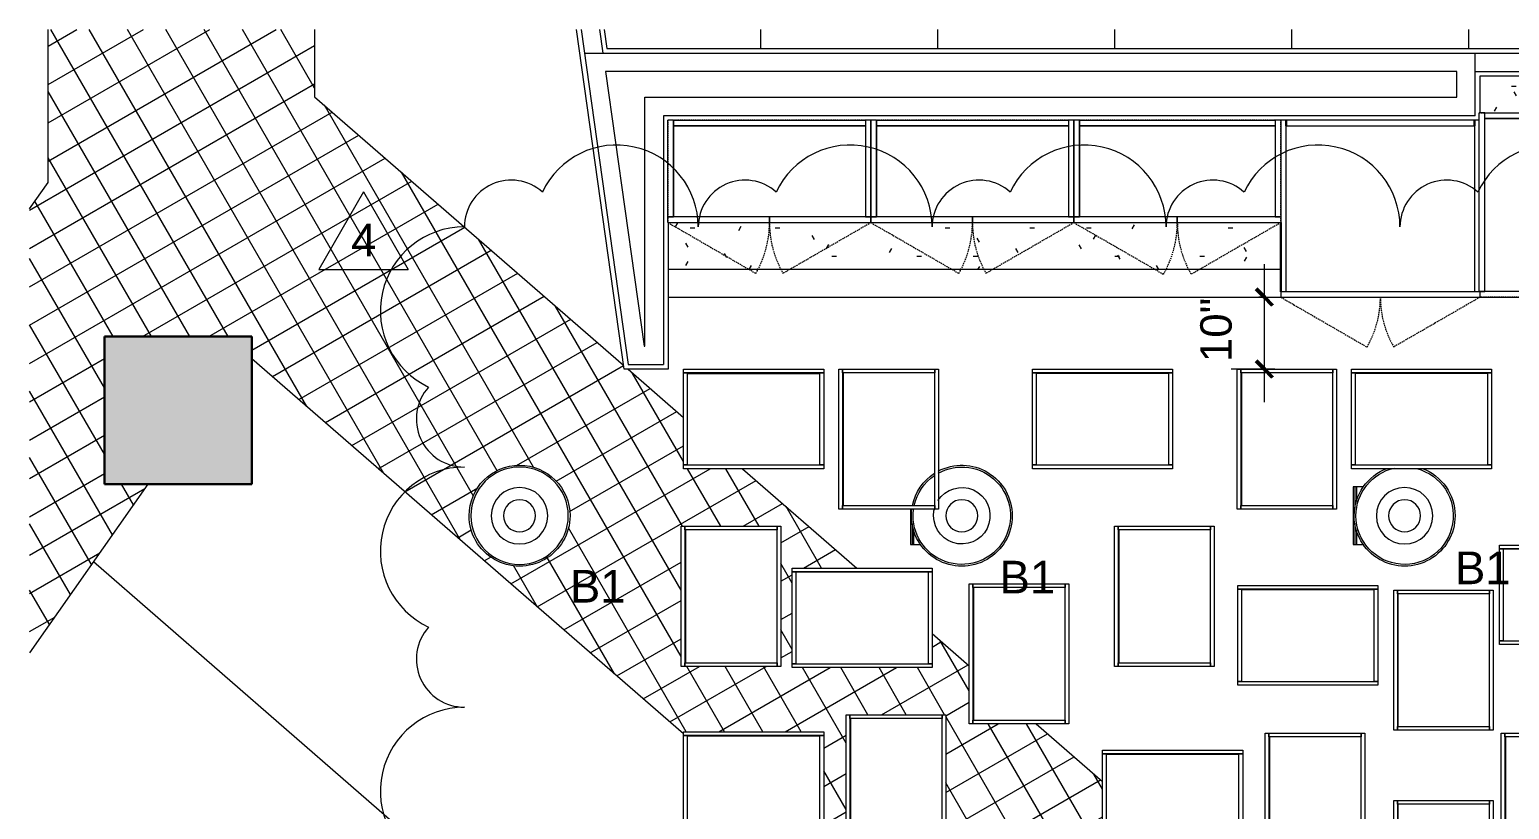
# Model space of a CAD drawing. Header units: inches. Extents: x 4387 to 7158, y 1246 to 2590.
# Drawn here: x 6857.1 to 7057.7, y 1476.3 to 1582.1 of the extents above; entities that cross this region are included whole.
import ezdxf

# ---------------------------------------------------------------- set-up
doc = ezdxf.new("R2010")
doc.units = ezdxf.units.IN
doc.header["$MEASUREMENT"] = 0
doc.linetypes.add('Dash', pattern=[0.25, 0.125, -0.125])
doc.linetypes.add('Hidden', pattern=[0.28125, 0.1875, -0.09375])
for name, color, linetype, lineweight in [('A-ANNO-DIMS', 211, 'Continuous', 9), ('A-ANNO-DIMS-48', 211, 'Continuous', 9), ('A-CLNG', 13, 'Continuous', 13), ('A-CLNG-PATT', 13, 'Continuous', 13), ('A-FLOR', 192, 'Continuous', 13), ('A-GENM', 13, 'Continuous', 9), ('A-WALL', 113, 'Continuous', 13), ('E-LITE-EQPM', 33, 'Continuous', 9), ('E-LITE-EQPM-IDEN', 33, 'Continuous', 9), ('G-ANNO-REVC', 71, 'Continuous', 9), ('G-ANNO-REVC-IDEN', 71, 'Continuous', 9), ('I-WALL', 2, 'Continuous', 13), ('M-EQPM', 50, 'Continuous', 9), ('Q-CASE', 31, 'Continuous', 9), ('Q-CASE-HDLN', 31, 'Dash', 9), ('S-COLS', 52, 'Continuous', 13)]:
    doc.layers.add(name, color=color, linetype=linetype, lineweight=lineweight)
doc.styles.add('Arial_1', font='arial.ttf', dxfattribs={"height": 4.425898})
doc.styles.add('Swis721 Lt BT_2', font='swissl.ttf', dxfattribs={"height": 4.257319})
doc.dimstyles.new('OTJ_-_3_32__Linear__1_2__Tolerance_4', dxfattribs={"dimscale": 12, "dimtxt": 4.5, "dimasz": 0.1875, "dimexe": 0.375, "dimexo": 0.25, "dimgap": 0.25, "dimtad": 1, "dimdec": 1, "dimrnd": 0.5, "dimzin": 3, "dimdsep": 46, "dimlunit": 4, "dimtxsty": 'Swis721 Lt BT_2', "dimblk1": 'OBLIQUE', "dimblk2": 'OBLIQUE', "dimsah": 1, "dimcen": 0.09, "dimdle": 0.375, "dimazin": 0, "dimtfac": 1, "dimtdec": 4, "dimtix": 1, "dimtmove": 0, "dimatfit": 3, "dimfxl": 1, "dimtvp": 1, "dimfrac": 2, "dimtolj": 1, "dimtzin": 0, "dimarcsym": 2})

# ---------------------------------------------------------------- blocks, each defined once
blk = doc.blocks.new('Concrete-Rectangular-Column - 20 X 20-5040037-3 - ENLARGED PLAN _ LOUNGE 1025')
at = {"layer": 'S-COLS', "lineweight": 18}
blk.add_hatch(color=50, dxfattribs=at).paths.add_polyline_path([(-4.09, -10), (10, -10), (10, 10), (-10, 10), (-10, -10)], flags=0)
at = {"layer": 'S-COLS', "color": 135, "lineweight": 30}
for p, q in [((-10, 10), (10, 10)), ((-10, -10), (-10, 10)), ((10, 10), (10, -10)), ((10, -10), (-10, -10))]:
    blk.add_line(p, q, dxfattribs=at)
blk = doc.blocks.new('CW Cupbd Combined - Oven Tower 84_h x 24_d _2 Microwaves_-6288481-3 - ENLARGED PLAN _ LOUNGE 1025')
at = {"layer": 'Q-CASE', "lineweight": 30}
for p, q in [((2.75, -2.36), (2.75, -3.11)), ((2.75, -3.11), (2.75, -2.36)), ((28.25, -3.11), (28.25, -2.36)), ((28.25, -2.36), (28.25, -3.11)), ((2, -25.61), (2, -16.24))]:
    blk.add_line(p, q, dxfattribs=at)
at = {"layer": 'Q-CASE'}
for p, q in [((2.75, -25.61), (2.75, -3.11)), ((2.75, -3.11), (28.25, -3.11)), ((28.25, -3.11), (28.25, -25.61)), ((29, -25.61), (2, -25.61)), ((2, -25.61), (2, -26.36)), ((28.25, -25.61), (2.75, -25.61)), ((29, -25.61), (29, -26.36)), ((2, -26.36), (29, -26.36))]:
    blk.add_line(p, q, dxfattribs=at)
at = {"layer": 'Q-CASE', "linetype": 'Hidden'}
for p, q in [((2, -26.36), (13.69, -33.11)), ((29, -26.36), (17.3, -33.11))]:
    blk.add_line(p, q, dxfattribs=at)
for centre, start, end in [((2, -26.36), 330, 359.9977), ((29, -26.36), 180.0023, 210)]:
    blk.add_arc(centre, 13.5, start, end, dxfattribs=at)
blk = doc.blocks.new('CW Cupbd Ohead - 36_h x 13 7_8_d - 2 Doors - 1 Shelf-6286497-3 - ENLARGED PLAN _ LOUNGE 1025')
at = {"layer": 'Q-CASE', "linetype": 'Hidden'}
for p, q in [((2, 16.24), (14.14, 23.25)), ((30.04, 16.24), (17.89, 23.25))]:
    blk.add_line(p, q, dxfattribs=at)
at = {"layer": 'Q-CASE'}
for p, q in [((16.02, 16.24), (2, 16.24)), ((2, 15.45), (2, 16.24)), ((16.02, 15.45), (16.02, 16.24)), ((30.04, 16.24), (16.02, 16.24)), ((16.02, 16.24), (16.02, 15.45)), ((30.04, 16.24), (30.04, 15.45)), ((2, 15.45), (16.02, 15.45)), ((2.75, 15.45), (2, 15.45)), ((2, 2.36), (2, 15.45)), ((2.75, 2.36), (2.75, 15.45)), ((2.75, 3.11), (2.75, 15.45)), ((2.75, 15.45), (29.29, 15.45)), ((16.02, 15.45), (30.04, 15.45)), ((30.04, 15.45), (29.29, 15.45)), ((29.29, 2.36), (29.29, 15.45)), ((29.29, 15.45), (29.29, 3.11)), ((30.04, 15.45), (30.04, 2.36)), ((2, 2.36), (2.75, 2.36)), ((2.75, 2.36), (2.75, 3.11)), ((2.75, 3.11), (29.29, 3.11)), ((29.29, 3.11), (2.75, 3.11)), ((29.29, 2.36), (2.75, 2.36)), ((29.29, 3.11), (29.29, 2.36)), ((29.29, 2.36), (30.04, 2.36))]:
    blk.add_line(p, q, dxfattribs=at)
at = {"layer": 'Q-CASE', "linetype": 'Hidden'}
for centre, start, end in [((2, 16.24), 359.5, 30), ((30.04, 16.24), 150, 180.5)]:
    blk.add_arc(centre, 14.02, start, end, dxfattribs=at)
at = {"layer": 'Q-CASE-HDLN'}
for p, q in [((30.04, 16.24), (2, 16.24)), ((2, 16.24), (2, 2.36)), ((30.04, 2.36), (30.04, 16.24)), ((2, 2.36), (30.04, 2.36))]:
    blk.add_line(p, q, dxfattribs=at)
blk = doc.blocks.new('Mechanical Equipment 1 - Mechanical Equipment 1-4892762-3 - ENLARGED PLAN _ LOUNGE 1025')
at = {"layer": 'M-EQPM'}
h = blk.add_hatch(dxfattribs=at)
h.set_pattern_fill('FP_46', color=90, style=0, pattern_type=2)
h.set_pattern_definition([(30, (883.241, 0), (-2.25, 3.8971143), []), (120, (883.241, 0), (-3.8971143, -2.25), [])])
h.paths.add_polyline_path([(6208.78, 1359.38), (6230.03, 1383.84), (6223, 1389.95), (6222.02, 1389.54), (6220.25, 1389.31), (6218.48, 1389.54), (6216.83, 1390.23), (6215.41, 1391.31), (6214.32, 1392.73), (6213.64, 1394.38), (6213.4, 1396.15), (6213.64, 1397.93), (6213.69, 1398.05), (6197.13, 1412.44), (6197.13, 1401.55), (6178.13, 1401.55), (6178.13, 1415.05), (6194.12, 1415.05), (6193.72, 1415.39), (6193.22, 1415.39), (6193.22, 1415.83), (6182.38, 1425.26), (6173.13, 1425.26), (6173.13, 1433.3), (6172.27, 1434.05), (6172.27, 1415.39), (6158.77, 1415.39), (6158.77, 1434.39), (6171.88, 1434.39), (6160.31, 1444.44), (6160.25, 1444.43), (6158.48, 1444.67), (6156.83, 1445.35), (6155.41, 1446.44), (6154.32, 1447.86), (6153.64, 1449.51), (6153.53, 1450.34), (6134.02, 1467.3), (6134.02, 1448.34), (6120.52, 1448.34), (6120.52, 1467.34), (6133.95, 1467.36), (6129.95, 1470.84), (6119.29, 1470.84), (6119.29, 1480.1), (6110.31, 1487.91), (6101.22, 1487.91), (6101.22, 1495.81), (6096.19, 1500.19), (6096.19, 1495.55), (6077.19, 1495.55), (6077.19, 1509.05), (6085.99, 1509.05), (6070.49, 1522.53), (6062.48, 1522.53), (6062.48, 1529.49), (6054.96, 1536.03), (6054.42, 1536.03), (6054.34, 1536.56), (6012.46, 1572.97), (6012.46, 1582.08), (5976.33, 1582.08), (5976.33, 1561.34), (5973.82, 1557.75), (5973.82, 1497.54), (5989.87, 1520.44), (5983.96, 1520.44), (5983.96, 1540.44), (6003.96, 1540.44), (6003.96, 1537.43), (6062.48, 1486.56), (6062.48, 1486.84), (6081.48, 1486.84), (6081.48, 1473.34), (6077.69, 1473.34), (6110.78, 1444.57), (6114.52, 1444.57), (6114.52, 1441.32), (6121.02, 1435.67), (6121.02, 1444.57), (6134.52, 1444.57), (6134.52, 1425.57), (6132.63, 1425.57), (6144.74, 1415.05), (6158.13, 1415.05), (6158.13, 1403.41), (6158.82, 1402.81), (6160.25, 1403), (6162.02, 1402.77), (6163.67, 1402.08), (6165.09, 1400.99), (6166.18, 1399.58), (6166.86, 1397.93), (6167.09, 1396.15), (6167.03, 1395.67), (6175.35, 1388.44), (6175.35, 1399.75), (6188.85, 1399.75), (6188.85, 1380.75), (6184.19, 1380.75), (6193.22, 1372.9), (6193.22, 1390.61), (6206.72, 1390.61), (6206.72, 1371.61), (6194.71, 1371.61), (6206.72, 1361.17)], flags=0)
h.paths.add_polyline_path([(6139.13, 1425.26), (6139.13, 1438.76), (6158.13, 1438.76), (6158.13, 1425.26), (6139.63, 1425.26)], flags=0)
h.paths.add_polyline_path([(6137.36, 1454.68), (6136.82, 1454.79), (6136.29, 1455), (6135.78, 1455.4), (6135.45, 1455.82), (6135.26, 1456.12), (6135.09, 1456.63), (6135.02, 1457.19), (6135.16, 1457.93), (6135.48, 1458.61), (6135.83, 1459.02), (6136.24, 1459.34), (6136.77, 1459.57), (6137.18, 1459.68), (6137.77, 1459.69), (6138.27, 1459.58), (6138.78, 1459.38), (6139.3, 1458.97), (6139.64, 1458.55), (6139.83, 1458.25), (6140, 1457.74), (6140.06, 1457.19), (6139.95, 1456.5), (6139.61, 1455.76), (6139.26, 1455.35), (6138.84, 1455.03), (6138.31, 1454.8), (6137.9, 1454.7), (6137.38, 1454.68)], flags=0)
h.paths.add_polyline_path([(6113.36, 1454.68), (6112.82, 1454.79), (6112.29, 1455), (6111.78, 1455.4), (6111.45, 1455.82), (6111.25, 1456.16), (6111.09, 1456.63), (6111.02, 1457.19), (6111.16, 1457.93), (6111.48, 1458.61), (6111.83, 1459.02), (6112.24, 1459.34), (6112.77, 1459.57), (6113.18, 1459.68), (6113.76, 1459.69), (6114.27, 1459.58), (6114.78, 1459.38), (6115.3, 1458.97), (6115.64, 1458.55), (6115.83, 1458.25), (6116, 1457.74), (6116.06, 1457.19), (6115.95, 1456.5), (6115.61, 1455.76), (6115.26, 1455.35), (6114.84, 1455.03), (6114.31, 1454.8), (6113.9, 1454.7), (6113.38, 1454.68)], flags=0)
h.paths.add_polyline_path([(6113.66, 1461.15), (6099.13, 1461.15), (6099.13, 1474.65), (6118.13, 1474.65), (6118.13, 1461.15), (6116.42, 1461.15)], flags=0)
h.paths.add_polyline_path([(6095.61, 1470.17), (6084.53, 1470.17), (6084.53, 1489.17), (6098.03, 1489.17), (6098.03, 1470.17), (6097.53, 1470.17)], flags=0)
h.paths.add_polyline_path([(6075.16, 1495.72), (6062.16, 1495.72), (6062.16, 1514.72), (6075.66, 1514.72), (6075.66, 1495.72), (6075.24, 1495.72)], flags=0)
h.paths.add_polyline_path([(6040.25, 1509.31), (6038.48, 1509.54), (6036.83, 1510.23), (6035.41, 1511.31), (6034.32, 1512.73), (6033.64, 1514.38), (6033.4, 1516.15), (6033.64, 1517.93), (6034.32, 1519.58), (6035.41, 1520.99), (6036.83, 1522.08), (6038.48, 1522.77), (6040.25, 1523), (6042.02, 1522.77), (6043.67, 1522.08), (6045.09, 1520.99), (6046.18, 1519.58), (6046.86, 1517.93), (6047.09, 1516.15), (6046.86, 1514.38), (6046.18, 1512.73), (6045.09, 1511.31), (6043.67, 1510.23), (6042.02, 1509.54)], flags=0)
for p, q in [((5976.33, 1561.34), (5976.33, 1582.08)), ((6012.46, 1582.08), (6012.46, 1572.97)), ((6012.46, 1572.97), (6054.34, 1536.56)), ((5973.82, 1557.75), (5976.33, 1561.34)), ((6062.48, 1486.56), (6003.96, 1537.43)), ((6054.96, 1536.03), (6062.48, 1529.49)), ((6070.49, 1522.53), (6085.99, 1509.05)), ((5989.87, 1520.44), (5973.82, 1497.54)), ((6096.19, 1500.19), (6101.22, 1495.81)), ((6110.31, 1487.91), (6119.29, 1480.1))]:
    blk.add_line(p, q, dxfattribs=at)
blk = doc.blocks.new('Generic Models 1 - Generic Models 1-4984576-3 - ENLARGED PLAN _ LOUNGE 1025')
at = {"layer": 'A-CLNG', "lineweight": 18}
for p, q in [((6062.48, 1535.53), (6062.48, 1536.03)), ((6062.48, 1536.03), (6081.48, 1536.03)), ((6062.48, 1523.03), (6062.48, 1535.53)), ((6062.48, 1535.53), (6062.98, 1535.53)), ((6081.48, 1535.53), (6062.48, 1535.53)), ((6062.98, 1535.53), (6062.98, 1523.03)), ((6062.98, 1535.46), (6080.98, 1535.46)), ((6080.98, 1523.03), (6080.98, 1535.53)), ((6080.98, 1535.53), (6081.48, 1535.53)), ((6081.48, 1536.03), (6081.48, 1535.53)), ((6081.48, 1535.53), (6081.48, 1523.03)), ((6083.53, 1536.03), (6084.03, 1536.03)), ((6083.53, 1517.03), (6083.53, 1536.03)), ((6084.03, 1536.03), (6096.53, 1536.03)), ((6084.03, 1535.53), (6084.03, 1536.03)), ((6084.03, 1536.03), (6084.03, 1517.03)), ((6096.53, 1535.53), (6084.03, 1535.53)), ((6084.11, 1535.53), (6084.11, 1517.53)), ((6096.53, 1536.03), (6096.53, 1535.53)), ((6096.53, 1536.03), (6097.03, 1536.03)), ((6096.53, 1517.03), (6096.53, 1536.03)), ((6097.03, 1536.03), (6097.03, 1517.03)), ((6109.79, 1535.53), (6109.79, 1536.03)), ((6109.79, 1536.03), (6128.79, 1536.03)), ((6109.79, 1523.03), (6109.79, 1535.53)), ((6109.79, 1535.53), (6110.29, 1535.53)), ((6128.79, 1535.53), (6109.79, 1535.53)), ((6110.29, 1535.53), (6110.29, 1523.03)), ((6128.29, 1535.46), (6110.29, 1535.46)), ((6128.29, 1523.03), (6128.29, 1535.53)), ((6128.29, 1535.53), (6128.79, 1535.53)), ((6128.79, 1536.03), (6128.79, 1535.53)), ((6128.79, 1535.53), (6128.79, 1523.03)), ((6137.53, 1536.03), (6138.03, 1536.03)), ((6137.53, 1517.03), (6137.53, 1536.03)), ((6138.03, 1536.03), (6150.53, 1536.03)), ((6138.03, 1535.53), (6138.03, 1536.03)), ((6138.03, 1536.03), (6138.03, 1517.03)), ((6150.53, 1535.53), (6138.03, 1535.53)), ((6138.11, 1535.53), (6138.11, 1517.53)), ((6150.53, 1536.03), (6150.53, 1535.53)), ((6150.53, 1536.03), (6151.03, 1536.03)), ((6150.53, 1517.03), (6150.53, 1536.03)), ((6151.03, 1536.03), (6151.03, 1517.03)), ((6153.03, 1535.53), (6153.03, 1536.03)), ((6153.03, 1536.03), (6172.03, 1536.03)), ((6153.03, 1523.03), (6153.03, 1535.53)), ((6153.03, 1535.53), (6153.53, 1535.53)), ((6172.03, 1535.53), (6153.03, 1535.53)), ((6153.53, 1535.53), (6153.53, 1523.03)), ((6171.53, 1535.46), (6153.53, 1535.46)), ((6171.53, 1523.03), (6171.53, 1535.53)), ((6171.53, 1535.53), (6172.03, 1535.53)), ((6172.03, 1536.03), (6172.03, 1535.53)), ((6172.03, 1535.53), (6172.03, 1523.03)), ((6062.98, 1523.03), (6062.48, 1523.03)), ((6062.48, 1522.53), (6062.48, 1523.03)), ((6062.48, 1523.03), (6081.48, 1523.03)), ((6081.48, 1523.03), (6080.98, 1523.03)), ((6081.48, 1523.03), (6081.48, 1522.53)), ((6110.29, 1523.03), (6109.79, 1523.03)), ((6109.79, 1522.53), (6109.79, 1523.03)), ((6109.79, 1523.03), (6128.79, 1523.03)), ((6128.79, 1523.03), (6128.29, 1523.03)), ((6128.79, 1523.03), (6128.79, 1522.53)), ((6153.53, 1523.03), (6153.03, 1523.03)), ((6153.03, 1522.53), (6153.03, 1523.03)), ((6153.03, 1523.03), (6172.03, 1523.03)), ((6172.03, 1523.03), (6171.53, 1523.03)), ((6172.03, 1523.03), (6172.03, 1522.53)), ((6081.48, 1522.53), (6062.48, 1522.53)), ((6128.79, 1522.53), (6109.79, 1522.53)), ((6172.03, 1522.53), (6153.03, 1522.53)), ((6084.03, 1517.03), (6083.53, 1517.03)), ((6084.03, 1517.53), (6096.53, 1517.53)), ((6084.03, 1517.03), (6084.03, 1517.53)), ((6096.53, 1517.03), (6084.03, 1517.03)), ((6096.53, 1517.53), (6096.53, 1517.03)), ((6097.03, 1517.03), (6096.53, 1517.03)), ((6138.03, 1517.03), (6137.53, 1517.03)), ((6138.03, 1517.53), (6150.53, 1517.53)), ((6138.03, 1517.03), (6138.03, 1517.53)), ((6150.53, 1517.03), (6138.03, 1517.03)), ((6150.53, 1517.53), (6150.53, 1517.03)), ((6151.03, 1517.03), (6150.53, 1517.03)), ((6062.16, 1514.72), (6062.66, 1514.72)), ((6062.16, 1495.72), (6062.16, 1514.72)), ((6062.66, 1514.72), (6075.16, 1514.72)), ((6062.66, 1514.22), (6062.66, 1514.72)), ((6062.66, 1514.72), (6062.66, 1495.72)), ((6075.16, 1514.22), (6062.66, 1514.22)), ((6062.74, 1514.22), (6062.74, 1496.22)), ((6075.16, 1514.72), (6075.16, 1514.22)), ((6075.16, 1514.72), (6075.66, 1514.72)), ((6075.16, 1495.72), (6075.16, 1514.72)), ((6075.66, 1514.72), (6075.66, 1495.72)), ((6120.91, 1514.72), (6121.41, 1514.72)), ((6120.91, 1495.72), (6120.91, 1514.72)), ((6121.41, 1514.72), (6133.91, 1514.72)), ((6121.41, 1514.22), (6121.41, 1514.72)), ((6121.41, 1514.72), (6121.41, 1495.72)), ((6133.91, 1514.22), (6121.41, 1514.22)), ((6121.49, 1514.22), (6121.49, 1496.22)), ((6133.91, 1514.72), (6133.91, 1514.22)), ((6133.91, 1514.72), (6134.41, 1514.72)), ((6133.91, 1495.72), (6133.91, 1514.72)), ((6134.41, 1514.72), (6134.41, 1495.72)), ((6173.13, 1511.67), (6173.13, 1512.17)), ((6173.13, 1512.17), (6192.13, 1512.17)), ((6173.13, 1499.17), (6173.13, 1511.67)), ((6173.13, 1511.67), (6173.63, 1511.67)), ((6192.13, 1511.67), (6173.13, 1511.67)), ((6173.63, 1511.67), (6173.63, 1499.17)), ((6191.63, 1511.6), (6173.63, 1511.6)), ((6077.19, 1508.55), (6077.19, 1509.05)), ((6077.19, 1509.05), (6096.19, 1509.05)), ((6096.19, 1509.05), (6096.19, 1508.55)), ((6077.19, 1496.05), (6077.19, 1508.55)), ((6077.19, 1508.55), (6077.69, 1508.55)), ((6096.19, 1508.55), (6077.19, 1508.55)), ((6077.69, 1508.55), (6077.69, 1496.05)), ((6095.69, 1508.48), (6077.69, 1508.48)), ((6095.69, 1496.05), (6095.69, 1508.55)), ((6095.69, 1508.55), (6096.19, 1508.55)), ((6096.19, 1508.55), (6096.19, 1496.05)), ((6101.22, 1506.91), (6101.72, 1506.91)), ((6101.22, 1487.91), (6101.22, 1506.91)), ((6101.72, 1506.91), (6114.22, 1506.91)), ((6101.72, 1506.41), (6101.72, 1506.91)), ((6101.72, 1506.91), (6101.72, 1487.91)), ((6114.22, 1506.91), (6114.22, 1506.41)), ((6114.22, 1506.91), (6114.72, 1506.91)), ((6114.22, 1487.91), (6114.22, 1506.91)), ((6114.72, 1506.91), (6114.72, 1487.91)), ((6114.22, 1506.41), (6101.72, 1506.41)), ((6101.8, 1506.41), (6101.8, 1488.41)), ((6137.63, 1506.17), (6137.63, 1506.67)), ((6137.63, 1506.67), (6156.63, 1506.67)), ((6137.63, 1493.67), (6137.63, 1506.17)), ((6137.63, 1506.17), (6138.13, 1506.17)), ((6156.63, 1506.17), (6137.63, 1506.17)), ((6138.13, 1506.17), (6138.13, 1493.67)), ((6156.13, 1506.1), (6138.13, 1506.1)), ((6156.13, 1493.67), (6156.13, 1506.17)), ((6156.13, 1506.17), (6156.63, 1506.17)), ((6156.63, 1506.67), (6156.63, 1506.17)), ((6156.63, 1506.17), (6156.63, 1493.67)), ((6158.77, 1506.05), (6159.27, 1506.05)), ((6158.77, 1487.05), (6158.77, 1506.05)), ((6159.27, 1506.05), (6171.77, 1506.05)), ((6159.27, 1505.55), (6159.27, 1506.05)), ((6159.27, 1506.05), (6159.27, 1487.05)), ((6171.77, 1505.55), (6159.27, 1505.55)), ((6159.34, 1505.55), (6159.34, 1487.55)), ((6171.77, 1506.05), (6171.77, 1505.55)), ((6171.77, 1506.05), (6172.27, 1506.05)), ((6171.77, 1487.05), (6171.77, 1506.05)), ((6172.27, 1506.05), (6172.27, 1487.05)), ((6173.63, 1499.17), (6173.13, 1499.17)), ((6173.13, 1498.67), (6173.13, 1499.17)), ((6173.13, 1499.17), (6192.13, 1499.17)), ((6192.13, 1498.67), (6173.13, 1498.67)), ((6062.66, 1495.72), (6062.16, 1495.72)), ((6062.66, 1496.22), (6075.16, 1496.22)), ((6062.66, 1495.72), (6062.66, 1496.22)), ((6075.16, 1495.72), (6062.66, 1495.72)), ((6075.16, 1496.22), (6075.16, 1495.72)), ((6075.66, 1495.72), (6075.16, 1495.72)), ((6077.69, 1496.05), (6077.19, 1496.05)), ((6077.19, 1495.55), (6077.19, 1496.05)), ((6077.19, 1496.05), (6096.19, 1496.05)), ((6096.19, 1495.55), (6077.19, 1495.55)), ((6096.19, 1496.05), (6095.69, 1496.05)), ((6096.19, 1496.05), (6096.19, 1495.55)), ((6121.41, 1495.72), (6120.91, 1495.72)), ((6121.41, 1496.22), (6133.91, 1496.22)), ((6121.41, 1495.72), (6121.41, 1496.22)), ((6133.91, 1495.72), (6121.41, 1495.72)), ((6133.91, 1496.22), (6133.91, 1495.72)), ((6134.41, 1495.72), (6133.91, 1495.72)), ((6138.13, 1493.67), (6137.63, 1493.67)), ((6137.63, 1493.17), (6137.63, 1493.67)), ((6137.63, 1493.67), (6156.63, 1493.67)), ((6156.63, 1493.17), (6137.63, 1493.17)), ((6156.63, 1493.67), (6156.13, 1493.67)), ((6156.63, 1493.67), (6156.63, 1493.17)), ((6084.53, 1489.17), (6085.03, 1489.17)), ((6084.53, 1470.17), (6084.53, 1489.17)), ((6085.03, 1489.17), (6097.53, 1489.17)), ((6085.03, 1488.67), (6085.03, 1489.17)), ((6085.03, 1489.17), (6085.03, 1470.17)), ((6097.53, 1489.17), (6097.53, 1488.67)), ((6097.53, 1489.17), (6098.03, 1489.17)), ((6097.53, 1470.17), (6097.53, 1489.17)), ((6098.03, 1489.17), (6098.03, 1470.17)), ((6062.48, 1486.34), (6062.48, 1486.84)), ((6062.48, 1486.84), (6081.48, 1486.84)), ((6081.48, 1486.84), (6081.48, 1486.34)), ((6097.53, 1488.67), (6085.03, 1488.67)), ((6085.11, 1488.67), (6085.11, 1470.67)), ((6101.72, 1487.91), (6101.22, 1487.91)), ((6101.72, 1488.41), (6114.22, 1488.41)), ((6101.72, 1487.91), (6101.72, 1488.41)), ((6114.22, 1487.91), (6101.72, 1487.91)), ((6114.22, 1488.41), (6114.22, 1487.91)), ((6114.72, 1487.91), (6114.22, 1487.91)), ((6159.27, 1487.05), (6158.77, 1487.05)), ((6159.27, 1487.55), (6171.77, 1487.55)), ((6159.27, 1487.05), (6159.27, 1487.55)), ((6171.77, 1487.05), (6159.27, 1487.05)), ((6171.77, 1487.55), (6171.77, 1487.05)), ((6172.27, 1487.05), (6171.77, 1487.05)), ((6062.48, 1473.84), (6062.48, 1486.34)), ((6062.48, 1486.34), (6062.98, 1486.34)), ((6081.48, 1486.34), (6062.48, 1486.34)), ((6062.98, 1486.34), (6062.98, 1473.84)), ((6080.98, 1486.26), (6062.98, 1486.26)), ((6080.98, 1473.84), (6080.98, 1486.34)), ((6080.98, 1486.34), (6081.48, 1486.34)), ((6081.48, 1486.34), (6081.48, 1473.84)), ((6141.35, 1486.67), (6141.85, 1486.67)), ((6141.35, 1467.67), (6141.35, 1486.67)), ((6141.85, 1486.67), (6154.35, 1486.67)), ((6141.85, 1486.17), (6141.85, 1486.67)), ((6141.85, 1486.67), (6141.85, 1467.67)), ((6154.35, 1486.17), (6141.85, 1486.17)), ((6141.92, 1486.17), (6141.92, 1468.17)), ((6154.35, 1486.67), (6154.35, 1486.17)), ((6154.35, 1486.67), (6154.85, 1486.67)), ((6154.35, 1467.67), (6154.35, 1486.67)), ((6154.85, 1486.67), (6154.85, 1467.67)), ((6173.35, 1486.67), (6173.85, 1486.67)), ((6173.35, 1467.67), (6173.35, 1486.67)), ((6173.85, 1486.67), (6186.35, 1486.67)), ((6173.85, 1486.17), (6173.85, 1486.67)), ((6173.85, 1486.67), (6173.85, 1467.67)), ((6186.35, 1486.17), (6173.85, 1486.17)), ((6173.92, 1486.17), (6173.92, 1468.17)), ((6119.29, 1483.84), (6119.29, 1484.34)), ((6119.29, 1484.34), (6138.29, 1484.34)), ((6119.29, 1471.34), (6119.29, 1483.84)), ((6119.29, 1483.84), (6119.79, 1483.84)), ((6138.29, 1483.84), (6119.29, 1483.84)), ((6119.79, 1483.84), (6119.79, 1471.34)), ((6137.79, 1483.76), (6119.79, 1483.76)), ((6137.79, 1471.34), (6137.79, 1483.84)), ((6137.79, 1483.84), (6138.29, 1483.84)), ((6138.29, 1484.34), (6138.29, 1483.84)), ((6138.29, 1483.84), (6138.29, 1471.34)), ((6158.77, 1477.53), (6159.27, 1477.53)), ((6158.77, 1458.53), (6158.77, 1477.53)), ((6159.27, 1477.53), (6171.77, 1477.53)), ((6159.27, 1477.03), (6159.27, 1477.53)), ((6159.27, 1477.53), (6159.27, 1458.53)), ((6171.77, 1477.03), (6159.27, 1477.03)), ((6159.34, 1477.03), (6159.34, 1459.03)), ((6171.77, 1477.53), (6171.77, 1477.03)), ((6171.77, 1477.53), (6172.27, 1477.53)), ((6171.77, 1458.53), (6171.77, 1477.53)), ((6172.27, 1477.53), (6172.27, 1458.53))]:
    blk.add_line(p, q, dxfattribs=at)
blk = doc.blocks.new('CW Cupbd Ohead - 36_h x 13 7_8_d - 2 Doors - 1 Shelf-5765918-3 - ENLARGED PLAN _ LOUNGE 1025')
at = {"layer": 'Q-CASE', "linetype": 'Hidden'}
for p, q in [((2, 16.24), (13.91, 23.12)), ((29.52, 16.24), (17.6, 23.12))]:
    blk.add_line(p, q, dxfattribs=at)
at = {"layer": 'Q-CASE'}
for p, q in [((15.76, 16.24), (2, 16.24)), ((2, 15.45), (2, 16.24)), ((15.76, 15.45), (15.76, 16.24)), ((29.52, 16.24), (15.76, 16.24)), ((15.76, 16.24), (15.76, 15.45)), ((29.52, 16.24), (29.52, 15.45)), ((2, 15.45), (15.76, 15.45)), ((2.75, 15.45), (2, 15.45)), ((2, 2.36), (2, 15.45)), ((2.75, 2.36), (2.75, 15.45)), ((2.75, 3.11), (2.75, 15.45)), ((2.75, 15.45), (28.77, 15.45)), ((15.76, 15.45), (29.52, 15.45)), ((29.52, 15.45), (28.77, 15.45)), ((28.77, 2.36), (28.77, 15.45)), ((28.77, 15.45), (28.77, 3.11)), ((29.52, 15.45), (29.52, 2.36)), ((2, 2.36), (2.75, 2.36)), ((2.75, 2.36), (2.75, 3.11)), ((2.75, 3.11), (28.77, 3.11)), ((28.77, 3.11), (2.75, 3.11)), ((28.77, 2.36), (2.75, 2.36)), ((28.77, 3.11), (28.77, 2.36)), ((28.77, 2.36), (29.52, 2.36))]:
    blk.add_line(p, q, dxfattribs=at)
at = {"layer": 'Q-CASE', "linetype": 'Hidden'}
for centre, start, end in [((2, 16.24), 359.5, 30), ((29.52, 16.24), 150, 180.5)]:
    blk.add_arc(centre, 13.76, start, end, dxfattribs=at)
at = {"layer": 'Q-CASE-HDLN'}
for p, q in [((29.52, 16.24), (2, 16.24)), ((2, 16.24), (2, 2.36)), ((29.52, 2.36), (29.52, 16.24)), ((2, 2.36), (29.52, 2.36))]:
    blk.add_line(p, q, dxfattribs=at)
blk = doc.blocks.new('L-Surface Mounted Downlight - B - DOWNLIGHT_ SURFACE MOUNTED-V183-3 - ENLARGED PLAN _ LOUNGE 1025')
at = {"layer": 'E-LITE-EQPM'}
for radius in [6.6, 3.83, 2.17]:
    blk.add_circle((0, 0), radius, dxfattribs=at)
for start, end in [(360, 180), (180, 360)]:
    blk.add_arc((0, 0), 6.84, start, end, dxfattribs=at)
blk = doc.blocks.new('L-Surface Mounted Downlight - B - DOWNLIGHT_ SURFACE MOUNTED-V187-3 - ENLARGED PLAN _ LOUNGE 1025')
at = {"layer": 'A-GENM'}
for p, q in [((-6.96, 3.92), (-5.54, 3.92)), ((-6.96, -3.92), (-6.96, 3.92)), ((-6.7, 3.92), (-6.7, 1.07)), ((-6.54, 1.94), (-6.54, 3.92)), ((-6.7, -1.07), (-6.7, -3.92)), ((-6.54, -3.92), (-6.54, -1.94)), ((-5.54, -3.92), (-6.96, -3.92))]:
    blk.add_line(p, q, dxfattribs=at)
at = {"layer": 'E-LITE-EQPM'}
for radius in [3.83, 2.17]:
    blk.add_circle((0, 0), radius, dxfattribs=at)
for radius, start, end in [(6.84, 360, 180), (6.6, 284.1625, 180), (6.84, 180, 249.8108), (6.6, 180, 257.8139), (6.84, 290.1892, 360)]:
    blk.add_arc((0, 0), radius, start, end, dxfattribs=at)
blk = doc.blocks.new('L-Surface Mounted Downlight - B - DOWNLIGHT_ SURFACE MOUNTED-V190-3 - ENLARGED PLAN _ LOUNGE 1025')
at = {"layer": 'A-GENM'}
for p, q in [((-6.96, 3.92), (-5.54, 3.92)), ((-6.96, -0.88), (-6.96, 3.92)), ((-6.7, 3.92), (-6.7, 1.07)), ((-6.54, 1.94), (-6.54, 3.92))]:
    blk.add_line(p, q, dxfattribs=at)
at = {"layer": 'E-LITE-EQPM'}
blk.add_circle((0, 0), 2.17, dxfattribs=at)
for radius, start, end in [(6.84, 360, 180), (6.6, 240.8679, 180), (3.83, 212.4223, 180), (6.84, 180, 187.4087), (6.84, 191.6423, 237.3325), (6.6, 180, 187.7164), (6.6, 192.1257, 235.8333), (3.83, 180, 193.4232), (6.84, 242.2525, 360)]:
    blk.add_arc((0, 0), radius, start, end, dxfattribs=at)
blk = doc.blocks.new('CW Cupbd Ohead - 22_h x 25_d - 2 Doors-6283917-3 - ENLARGED PLAN _ LOUNGE 1025')
at = {"layer": 'Q-CASE'}
for p, q in [((2.75, -2.36), (2, -2.36)), ((2, -26.57), (2, -2.36)), ((2.75, -26.57), (2.75, -2.36)), ((2.75, -3.11), (2.75, -2.36)), ((2.75, -2.36), (37.34, -2.36)), ((37.34, -3.11), (2.75, -3.11)), ((2.75, -26.57), (2.75, -3.11)), ((2.75, -3.11), (37.34, -3.11)), ((38.09, -2.36), (37.34, -2.36)), ((37.34, -26.57), (37.34, -2.36)), ((37.34, -2.36), (37.34, -3.11)), ((37.34, -3.11), (37.34, -26.57)), ((38.09, -2.36), (38.09, -26.57)), ((20.04, -26.57), (2, -26.57)), ((2, -26.61), (2, -26.57)), ((2, -26.57), (2.75, -26.57)), ((2.09, -27.36), (20.04, -27.36)), ((37.34, -26.57), (2.75, -26.57)), ((20.04, -27.36), (20.04, -26.57)), ((38.09, -26.57), (20.04, -26.57)), ((20.04, -26.57), (20.04, -27.36)), ((20.04, -27.36), (38.09, -27.36)), ((37.34, -26.57), (38.09, -26.57)), ((38.09, -26.57), (38.09, -27.36))]:
    blk.add_line(p, q, dxfattribs=at)
at = {"layer": 'Q-CASE-HDLN'}
for p, q in [((2, -26.61), (2, -2.36)), ((2, -2.36), (38.09, -2.36)), ((38.09, -2.36), (38.09, -27.36)), ((38.09, -27.36), (2.09, -27.36))]:
    blk.add_line(p, q, dxfattribs=at)
blk = doc.blocks.new('DIMBLOCK11-3 - ENLARGED PLAN _ LOUNGE 1025')
at = {"layer": 'A-ANNO-DIMS-48'}
for p, q in [((7024.47, 1531.53), (7024.47, 1550.28)), ((7023.7, 1545.78), (7028.97, 1545.78)), ((7024.47, 1545.78), (7023.7, 1545.78)), ((7025.88, 1536.03), (7019.97, 1536.03)), ((7024.47, 1536.03), (7025.88, 1536.03))]:
    blk.add_line(p, q, dxfattribs=at)
at = {"layer": 'A-ANNO-DIMS-48', "lineweight": 50}
for p, q in [((7024.47, 1545.78), (7023.34, 1546.9)), ((7024.47, 1545.78), (7025.59, 1544.65)), ((7024.47, 1536.03), (7023.34, 1537.15)), ((7024.47, 1536.03), (7025.59, 1534.9))]:
    blk.add_line(p, q, dxfattribs=at)
at = {"layer": 'A-ANNO-DIMS-48', "color": 0, "insert": (7015.78, 1536.98), "char_height": 4.257, "width": 9.4286, "attachment_point": 1, "rotation": 90, "line_spacing_factor": 1.00667, "style": 'Swis721 Lt BT_2'}
blk.add_mtext('10"', dxfattribs=at)
blk = doc.blocks.new('_Oblique')
at = {"color": 0, "linetype": 'ByBlock', "lineweight": -2}
blk.add_line((-0.5, -0.5), (0.5, 0.5), dxfattribs=at)
blk = doc.blocks.new('Family - ___-6309943-3 - ENLARGED PLAN _ LOUNGE 1025')
at = {"layer": 'G-ANNO-REVC'}
for centre, radius, start, end in [((6053.38, 1555.32), 11.1, 0, 154.7912), ((6085.09, 1555.32), 11.1, 0, 154.7912), ((6116.8, 1555.32), 11.1, 0, 154.7912), ((6148.52, 1555.32), 11.1, 0, 154.7912), ((6180.23, 1555.32), 11.1, 0, 154.7912), ((6039.11, 1555.32), 6.34, 48.1897, 180), ((6070.82, 1555.32), 6.34, 48.1897, 180), ((6102.53, 1555.32), 6.34, 48.1897, 180), ((6134.24, 1555.32), 6.34, 48.1897, 180), ((6165.96, 1555.32), 6.34, 48.1897, 180), ((6032.77, 1543.92), 11.4, 90, 244.7912), ((6032.77, 1529.26), 6.51, 138.1897, 270), ((6032.77, 1511.35), 11.4, 90, 244.7912), ((6032.77, 1496.7), 6.51, 138.1897, 270), ((6032.77, 1478.78), 11.4, 90, 244.7912)]:
    blk.add_arc(centre, radius, start, end, dxfattribs=at)
blk = doc.blocks.new('Revision Tag - Revision Tag-133968-3 - ENLARGED PLAN _ LOUNGE 1025')
at = {"layer": 'G-ANNO-REVC-IDEN'}
for p, q in [((0, 0.1384), (-0.1263, -0.0804)), ((0, 0.1384), (0.1263, -0.0804)), ((-0.1263, -0.0804), (0.1263, -0.0804))]:
    blk.add_line(p, q, dxfattribs=at)

msp = doc.modelspace()

# ---------------------------------------------------------------- hatches: boundary and pattern name
at = {"layer": 'A-CLNG-PATT', "lineweight": 18}
h = msp.add_hatch(dxfattribs=at)
h.set_pattern_fill('FP_45', color=256, style=0, pattern_type=2)
h.set_pattern_definition([(0, (7076.2, 1664.493), (0, -24), []), (270, (7076.2, 1664.493), (-24, -1e-15), [])])
h.paths.add_polyline_path([(7089.7, 1579.53), (7100.2, 1579.53), (7100.2, 1582.08), (6934.97, 1582.08), (6935.33, 1579.53), (7088.52, 1579.53)], flags=0)
h = msp.add_hatch(dxfattribs=at)
h.set_pattern_fill('FP_47', color=256, style=0, pattern_type=2)
h.set_pattern_definition([(0, (883.241, 0), (15.36, 3.84), [0.634, -10.886, 0.634, -10.886, -61.44]), (0, (883.241, 0), (15.36, 3.84), [-23.04, 0.634, -22.406, 0.634, -10.886, -26.88]), (0, (883.241, 0), (15.36, 3.84), [-57.6, 0.634, -7.046, 0.634, -18.566]), (120, (889.001, 1.92), (-11.0055376, 11.3821502), [0.634, -10.886, 0.634, -10.886, -61.44]), (120, (889.001, 1.92), (-11.0055376, 11.3821502), [-23.04, 0.634, -22.406, 0.634, -10.886, -26.88]), (120, (889.001, 1.92), (-11.0055376, 11.3821502), [-57.6, 0.634, -7.046, 0.634, -18.566]), (240, (890.921, 9.6), (-4.3544624, -15.2221502), [0.634, -10.886, 0.634, -10.886, -61.44]), (240, (890.921, 9.6), (-4.3544624, -15.2221502), [-23.04, 0.634, -22.406, 0.634, -10.886, -26.88]), (240, (890.921, 9.6), (-4.3544624, -15.2221502), [-57.6, 0.634, -7.046, 0.634, -18.566])])
h.paths.add_polyline_path([(6998.66, 1549.53), (7026.7, 1549.53), (7026.7, 1555.9), (6943.62, 1555.9), (6943.62, 1549.53), (6997.91, 1549.53)], flags=0)
h.paths.add_polyline_path([(7053.7, 1570.78), (7089.7, 1570.78), (7089.7, 1575.78), (7053.7, 1575.78)], flags=0)

# ---------------------------------------------------------------- linework, layer by layer
at = {"layer": 'A-FLOR', "lineweight": 18}
msp.add_line((6920.5, 1462.26), (6865.71, 1509.89), dxfattribs=at)
at = {"layer": 'A-WALL', "lineweight": 18}
for p, q in [((6931.82, 1582.08), (6938.2, 1536.65)), ((6934.34, 1582.08), (6934.79, 1578.9)), ((6932.26, 1578.9), (7100.2, 1578.9)), ((7053.07, 1570.4), (7053.07, 1578.9)), ((7053.07, 1576.4), (7090.32, 1576.4)), ((6942.99, 1570.4), (6942.99, 1536.65)), ((7053.07, 1570.4), (6942.99, 1570.4)), ((6938.2, 1536.65), (6942.99, 1536.65))]:
    msp.add_line(p, q, dxfattribs=at)
at = {"layer": 'I-WALL', "lineweight": 18}
for p, q in [((6937.66, 1536.03), (6931.19, 1582.08)), ((6934.97, 1582.08), (6935.33, 1579.53)), ((6935.33, 1579.53), (7100.2, 1579.53)), ((7050.57, 1576.4), (6935.14, 1576.4)), ((6935.14, 1576.4), (6940.38, 1539.15)), ((7050.57, 1572.9), (7050.57, 1576.4)), ((7053.7, 1575.78), (7053.7, 1570.78)), ((7089.7, 1575.78), (7053.7, 1575.78)), ((6940.49, 1539.15), (6940.49, 1572.9)), ((6940.49, 1572.9), (7050.57, 1572.9)), ((7053.61, 1569.78), (7026.7, 1569.78)), ((6943.62, 1555.9), (6943.62, 1536.03)), ((6940.38, 1539.15), (6940.49, 1539.15)), ((6943.62, 1536.03), (6937.66, 1536.03))]:
    msp.add_line(p, q, dxfattribs=at)
at = {"layer": 'I-WALL', "lineweight": 9}
for p, q in [((7026.7, 1549.53), (6943.62, 1549.53)), ((6943.62, 1545.78), (7026.7, 1545.78))]:
    msp.add_line(p, q, dxfattribs=at)

# ---------------------------------------------------------------- block references
at = {"layer": 'A-CLNG', "lineweight": 18}
msp.add_blockref('Generic Models 1 - Generic Models 1-4984576-3 - ENLARGED PLAN _ LOUNGE 1025', (883.24, 0), dxfattribs=at)
at = {"layer": 'E-LITE-EQPM', "extrusion": (0, 0, -1), "rotation": 180}
for name, p in [('L-Surface Mounted Downlight - B - DOWNLIGHT_ SURFACE MOUNTED-V183-3 - ENLARGED PLAN _ LOUNGE 1025', (-6923.49, 1516.15)), ('L-Surface Mounted Downlight - B - DOWNLIGHT_ SURFACE MOUNTED-V190-3 - ENLARGED PLAN _ LOUNGE 1025', (-6983.45, 1516.15)), ('L-Surface Mounted Downlight - B - DOWNLIGHT_ SURFACE MOUNTED-V187-3 - ENLARGED PLAN _ LOUNGE 1025', (-7043.49, 1516.15))]:
    msp.add_blockref(name, p, dxfattribs=at)
at = {"layer": 'G-ANNO-REVC'}
msp.add_blockref('Family - ___-6309943-3 - ENLARGED PLAN _ LOUNGE 1025', (883.24, 0), dxfattribs=at)
at = {"layer": 'G-ANNO-REVC-IDEN', "xscale": 47.99999999999997, "yscale": 47.99999999999997, "zscale": 47.99999999999997}
msp.add_blockref('Revision Tag - Revision Tag-133968-3 - ENLARGED PLAN _ LOUNGE 1025', (6902.33, 1553.41), dxfattribs=at)
at = {"layer": 'M-EQPM'}
msp.add_blockref('Mechanical Equipment 1 - Mechanical Equipment 1-4892762-3 - ENLARGED PLAN _ LOUNGE 1025', (883.24, 0), dxfattribs=at)
at = {"layer": 'Q-CASE', "rotation": 180}
for name, p in [('CW Cupbd Ohead - 36_h x 13 7_8_d - 2 Doors - 1 Shelf-5765918-3 - ENLARGED PLAN _ LOUNGE 1025', (6973.13, 1572.14)), ('CW Cupbd Ohead - 36_h x 13 7_8_d - 2 Doors - 1 Shelf-5765918-3 - ENLARGED PLAN _ LOUNGE 1025', (7000.65, 1572.14)), ('CW Cupbd Ohead - 36_h x 13 7_8_d - 2 Doors - 1 Shelf-6286497-3 - ENLARGED PLAN _ LOUNGE 1025', (7028.69, 1572.14))]:
    msp.add_blockref(name, p, dxfattribs=at)
at = {"layer": 'Q-CASE'}
for name, p in [('CW Cupbd Combined - Oven Tower 84_h x 24_d _2 Microwaves_-6288481-3 - ENLARGED PLAN _ LOUNGE 1025', (7024.7, 1572.14)), ('CW Cupbd Ohead - 22_h x 25_d - 2 Doors-6283917-3 - ENLARGED PLAN _ LOUNGE 1025', (7051.61, 1573.14))]:
    msp.add_blockref(name, p, dxfattribs=at)
at = {"layer": 'S-COLS', "color": 215, "lineweight": 18}
msp.add_blockref('Concrete-Rectangular-Column - 20 X 20-5040037-3 - ENLARGED PLAN _ LOUNGE 1025', (6877.2, 1530.44), dxfattribs=at)

# ---------------------------------------------------------------- texts
at = {"layer": 'E-LITE-EQPM-IDEN', "char_height": 4.426, "width": 9.018, "attachment_point": 2, "line_spacing_factor": 0.938532, "style": 'Arial_1'}
for insert in [(7054.09, 1511.29), (6992.34, 1510.04), (6934.09, 1508.8)]:
    msp.add_mtext('B1', dxfattribs=dict(at, insert=insert))
at = {"layer": 'G-ANNO-REVC-IDEN', "insert": (6902.37, 1555.74), "char_height": 4.43, "width": 4.104, "attachment_point": 2, "line_spacing_factor": 0.938532, "style": 'Arial_1'}
msp.add_mtext('4', dxfattribs=at)

# ---------------------------------------------------------------- dimensions: what is measured, and where the dimension line sits
at = {"layer": 'A-ANNO-DIMS'}
dim = msp.add_linear_dim(base=(7024.46997244, 1545.77895855), p1=(7022.87898218, 1536.02895855), p2=(7026.69907879, 1545.77895855), angle=90, dimstyle='OTJ_-_3_32__Linear__1_2__Tolerance_4', override={"dimpost": '<>', "dimfxl": 10.471659}, dxfattribs=at)
dim.commit()
dim.dimension.update_dxf_attribs({"geometry": 'DIMBLOCK11-3 - ENLARGED PLAN _ LOUNGE 1025', "text_midpoint": (7019.2820631, 1540.90395855)})

doc.saveas('drawing.dxf')
